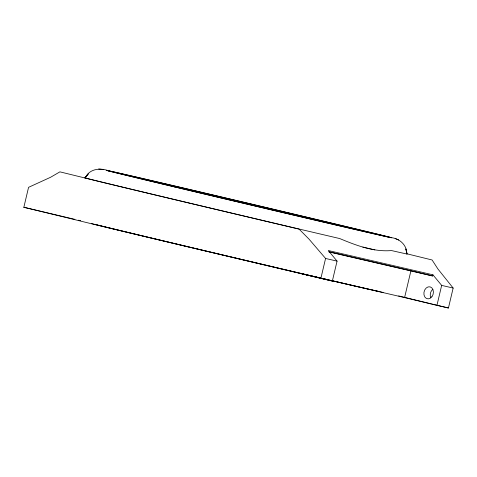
<?xml version="1.0" encoding="UTF-8"?>
<svg xmlns="http://www.w3.org/2000/svg" width="477" height="477" viewBox="0 0 477 477"><rect width="100%" height="100%" fill="white"/><g stroke="black" fill="none" stroke-linecap="round" stroke-linejoin="round"><path stroke-width="0.72" d="M23.85 207.28L28.566 187.33L50.61 177.259L59.911 171.851L84.173 177.802A170.981 0.596 13.3 0 0 236.312 214.239L299.097 229.127L309.03 239.144L325.582 258.462L337.06 261.122L332.35 281.066L226.45 255.958A170.981 0.596 13.3 0 1 74.311 219.527L23.85 207.28L74.913 219.366M320.866 278.407L325.582 258.462M323.788 278.842L404.585 297.582L410.93 270.763L432.633 275.962L432.907 274.806L328.295 250.538L337.06 261.122M404.585 297.582L436.956 305.334L441.666 285.389L432.907 274.806M436.956 305.334L448.434 307.999L453.15 288.054L437.975 269.058L432.096 259.983L407.841 254.026A170.981 0.596 13.3 0 0 406.678 253.74M84.912 177.849L88.251 173.956L85.675 177.05C89.915 168.733 100.206 167.803 108.16 170.593M87.369 178.517A165.567 0.578 13.3 0 0 339.69 238.548C356.033 245.333 373.461 252.112 391.504 250.562A165.567 0.578 13.3 0 0 406.35 253.764M98.673 169.001L103.324 169.538M330.126 252.017L410.208 270.596M328.748 251.862L432.633 275.962M441.666 285.389L453.15 288.054M78.52 220.201L80.685 220.702M322.345 278.508L299.979 273.315L332.35 281.066M432.269 304.123L448.434 307.999M431.584 303.962L398.659 295.919M392.064 237.743C399.714 238.822 406.589 245.005 406.75 253.031L405.873 248.934L407.096 253.985M395.189 238.572L398.73 240.009M378.404 291.28A146.224 0.513 13.3 0 1 371.899 289.885M371.076 289.7A146.224 0.513 13.3 0 1 330.4 280.315M328.939 279.975A146.224 0.513 13.3 0 1 322.172 278.395M318.749 277.59A146.224 0.513 13.3 0 1 315.947 276.94M314.528 276.606A146.224 0.513 13.3 0 1 265.182 265.015M264.467 264.848A146.224 0.513 13.3 0 1 116.674 229.681M115.911 229.497A146.224 0.513 13.3 0 1 107.075 227.35M106.484 227.207A146.224 0.513 13.3 0 1 99.192 225.406M98.274 225.18A146.224 0.513 13.3 0 1 95.448 224.458M383.12 292.449A152.097 0.531 13.3 0 1 323.573 278.747M320.759 278.085A152.097 0.531 13.3 0 1 91.447 223.552M430.803 297.731A6.123 4.698 -76.9 0 1 432.794 289.3M374.862 249.876A165.877 0.578 13.3 0 1 362.836 247.086M86.397 178.267A165.567 0.578 13.3 0 1 86.325 178.088M174.731 186.93A146.224 0.513 13.3 0 0 391.086 237.635A146.224 0.513 13.3 0 0 180.652 187.419A146.224 0.513 13.3 0 0 174.731 186.93M431.9 296.736A6.123 4.698 -76.9 0 0 430.057 286.85A6.123 4.698 -76.9 0 0 423.987 294.84A6.123 4.698 -76.9 0 0 431.9 296.736M163.152 184.164A146.994 0.513 13.3 0 0 390.872 237.635A146.994 0.513 13.3 0 0 192.446 190.186A146.994 0.513 13.3 0 0 163.152 184.164"/></g></svg>
